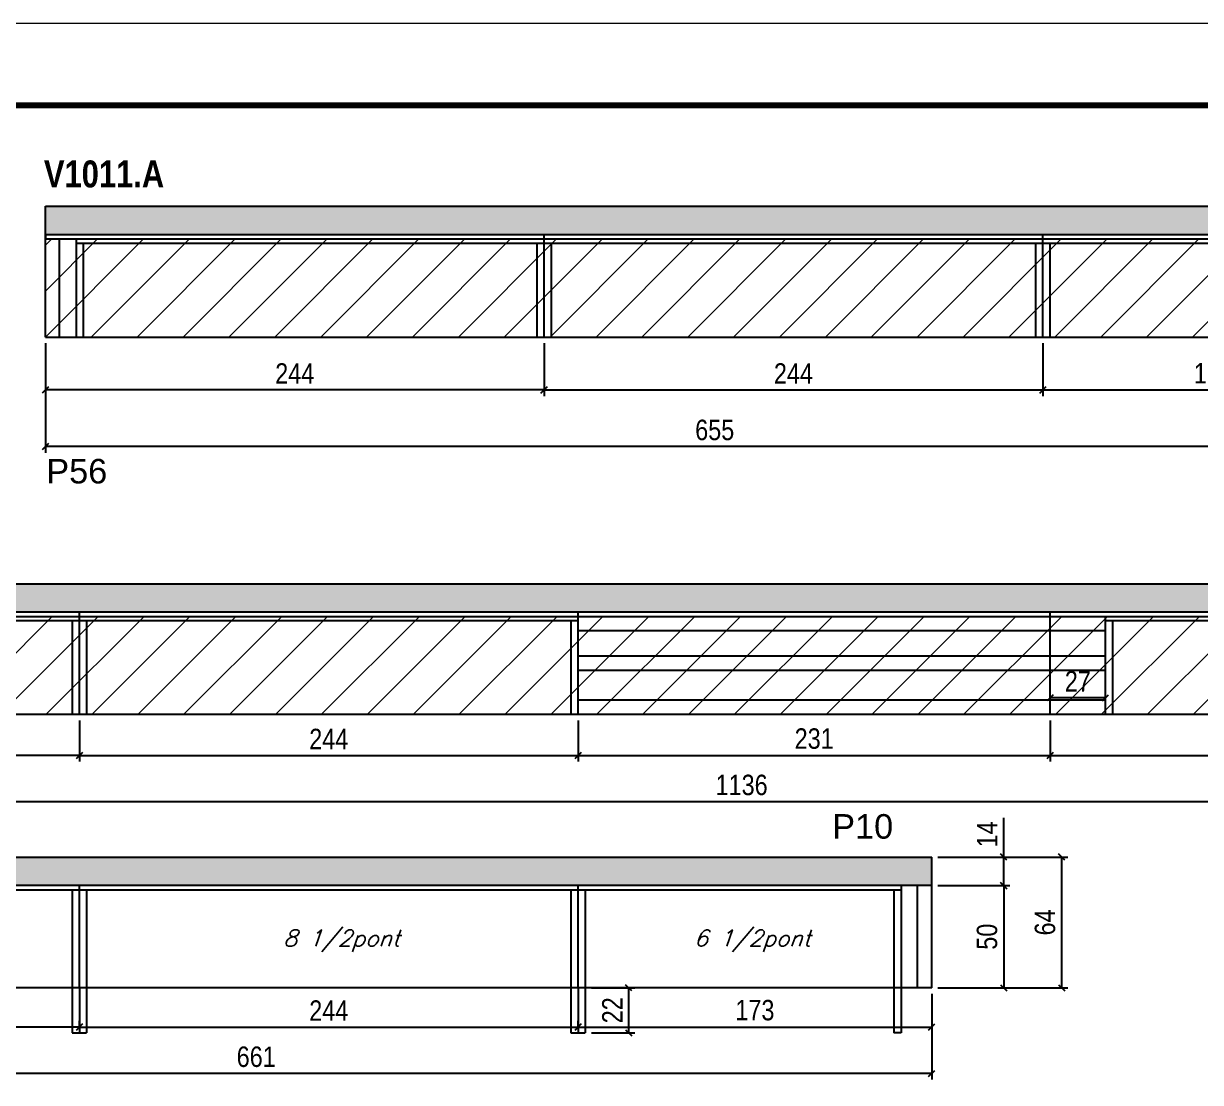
# Model space of a CAD drawing. Extents: x 3309 to 9563, y -2522 to 14608.
# Drawn here: x 3651 to 4227, y 10644 to 11162 of the extents above; entities that cross this region are included whole.
import ezdxf

# ---------------------------------------------------------------- set-up
doc = ezdxf.new("R2010")
doc.units = 0
doc.linetypes.add('DASHED', pattern=[0.75, 0.5, -0.25])
for name, color, linetype in [('5', 5, 'Continuous'), ('COTA', 241, 'Continuous'), ('NOMENCLATURA', 7, 'Continuous'), ('Painéis', 200, 'Continuous'), ('SARR_2.2x7', 40, 'Continuous'), ('SARR_3.5x7', 81, 'Continuous'), ('texto', 7, 'Continuous')]:
    doc.layers.add(name, color=color, linetype=linetype)
for name, color, linetype, lineweight in [('Folhas', 255, 'Continuous', 9), ('Hachura', 251, 'Continuous', 9), ('SARRAFO DE PRESSAO', 251, 'DASHED', 9)]:
    doc.layers.add(name, color=color, linetype=linetype, lineweight=lineweight)
doc.styles.add('COTA TECNICA', font='techl___.ttf', dxfattribs={"height": 10})
doc.styles.add('Romans', font='romans.shx')
doc.styles.get("Standard").update_dxf_attribs({"font": 'arial.ttf'})
doc.styles.add('TECNICA', font='techb___.ttf', dxfattribs={"height": 10})
doc.dimstyles.new('PAINEL', dxfattribs={"dimtxt": 10, "dimasz": 3, "dimexe": 3, "dimexo": 3, "dimgap": 3, "dimtad": 1, "dimdec": 1, "dimzin": 12, "dimdsep": 46, "dimtxsty": 'COTA TECNICA', "dimblk1": 'OBLIQUE', "dimblk2": 'OBLIQUE', "dimsah": 1, "dimcen": 0.9, "dimclrd": 4, "dimclre": 4, "dimclrt": 240, "dimadec": 1, "dimazin": 3, "dimtfac": 1, "dimtdec": 1, "dimtmove": 0, "dimatfit": 3, "dimfxl": 1, "dimtolj": 1, "dimtzin": 12, "dimarcsym": 0})

# ---------------------------------------------------------------- blocks, each defined once
blk = doc.blocks.new('9999999999')
at = {"layer": 'Folhas'}
blk.add_lwpolyline([(98138.98, 34190.21), (99623.98, 34190.21), (99623.98, 35240.21), (98138.98, 35240.21)], close=True, dxfattribs=at)
at = {"layer": 'Folhas', "color": 30, "const_width": 3}
blk.add_lwpolyline([(98213.98, 34230.21), (99583.98, 34230.21), (99583.98, 35200.21), (98213.98, 35200.21)], close=True, dxfattribs=at)
blk = doc.blocks.new('_Oblique')
at = {"color": 0, "linetype": 'ByBlock', "lineweight": -2}
blk.add_line((-0.5, -0.5), (0.5, 0.5), dxfattribs=at)
blk = doc.blocks.new('*D272')
at = {"layer": 'COTA', "color": 4, "linetype": 'ByBlock', "lineweight": -2, "transparency": 16777216}
for p, q in [((3662.01, 11005.75), (3662.01, 10979.83)), ((3906.01, 11005.75), (3906.01, 10979.83)), ((3906.01, 10982.83), (3662.01, 10982.83))]:
    blk.add_line(p, q, dxfattribs=at)
at = {"layer": 'Defpoints', "color": 0, "linetype": 'ByBlock', "transparency": 16777216}
for p in [(3662.01, 11008.75), (3906.01, 11008.75), (3662.01, 10982.83)]:
    blk.add_point(p, dxfattribs=at)
at = {"layer": 'COTA', "color": 4, "linetype": 'ByBlock', "lineweight": -2, "transparency": 16777216, "xscale": 3, "yscale": 3, "zscale": 3, "rotation": 180}
blk.add_blockref('_Oblique', (3662.01, 10982.83), dxfattribs=at)
at = {"layer": 'COTA', "color": 4, "linetype": 'ByBlock', "lineweight": -2, "transparency": 16777216, "xscale": 3, "yscale": 3, "zscale": 3}
blk.add_blockref('_Oblique', (3906.01, 10982.83), dxfattribs=at)
at = {"layer": 'COTA', "color": 240, "linetype": 'ByBlock', "transparency": 16777216, "insert": (3784.01, 10990.91), "char_height": 10, "attachment_point": 5, "style": 'COTA TECNICA'}
blk.add_mtext('\\A1;244', dxfattribs=at)
blk = doc.blocks.new('*D309')
at = {"layer": 'COTA', "color": 4, "linetype": 'ByBlock', "lineweight": -2, "transparency": 16777216}
for p, q in [((3662.01, 11005.75), (3662.01, 10952.12)), ((4317.01, 11005.75), (4317.01, 10952.12)), ((4317.01, 10955.12), (3662.01, 10955.12))]:
    blk.add_line(p, q, dxfattribs=at)
at = {"layer": 'Defpoints', "color": 0, "linetype": 'ByBlock', "transparency": 16777216}
for p in [(3662.01, 11008.75), (4317.01, 11008.75), (3662.01, 10955.12)]:
    blk.add_point(p, dxfattribs=at)
at = {"layer": 'COTA', "color": 4, "linetype": 'ByBlock', "lineweight": -2, "transparency": 16777216, "xscale": 3, "yscale": 3, "zscale": 3, "rotation": 180}
blk.add_blockref('_Oblique', (3662.01, 10955.12), dxfattribs=at)
at = {"layer": 'COTA', "color": 4, "linetype": 'ByBlock', "lineweight": -2, "transparency": 16777216, "xscale": 3, "yscale": 3, "zscale": 3}
blk.add_blockref('_Oblique', (4317.01, 10955.12), dxfattribs=at)
at = {"layer": 'COTA', "color": 240, "linetype": 'ByBlock', "transparency": 16777216, "insert": (3989.51, 10963.23), "char_height": 10, "attachment_point": 5, "style": 'COTA TECNICA'}
blk.add_mtext('\\A1;655', dxfattribs=at)
blk = doc.blocks.new('*D273')
at = {"layer": 'COTA', "color": 4, "lineweight": -2, "transparency": 16777216}
for p, q in [((3906.01, 11005.75), (3906.01, 10979.83)), ((4150.01, 11005.75), (4150.01, 10979.83)), ((3906.01, 10982.83), (4150.01, 10982.83))]:
    blk.add_line(p, q, dxfattribs=at)
at = {"layer": 'Defpoints', "color": 0, "transparency": 16777216}
for p in [(3906.01, 11008.75, 0), (4150.01, 11008.75, 0), (4150.01, 10982.83)]:
    blk.add_point(p, dxfattribs=at)
at = {"layer": 'COTA', "color": 4, "lineweight": -2, "transparency": 16777216, "xscale": 3, "yscale": 3, "zscale": 3, "rotation": 180}
blk.add_blockref('_Oblique', (3906.01, 10982.83), dxfattribs=at)
at = {"layer": 'COTA', "color": 4, "lineweight": -2, "transparency": 16777216, "xscale": 3, "yscale": 3, "zscale": 3}
blk.add_blockref('_Oblique', (4150.01, 10982.83), dxfattribs=at)
at = {"layer": 'COTA', "color": 240, "transparency": 16777216, "insert": (4028.01, 10990.91), "char_height": 10, "attachment_point": 5, "style": 'COTA TECNICA'}
blk.add_mtext('\\A1;244', dxfattribs=at)
blk = doc.blocks.new('*D310')
at = {"layer": 'COTA', "color": 4, "lineweight": -2, "transparency": 16777216}
for p, q in [((4150.01, 11005.75), (4150.01, 10979.83)), ((4317.01, 11005.75), (4317.01, 10979.83)), ((4150.01, 10982.83), (4317.01, 10982.83))]:
    blk.add_line(p, q, dxfattribs=at)
at = {"layer": 'Defpoints', "color": 0, "transparency": 16777216}
for p in [(4150.01, 11008.75, 0), (4317.01, 11008.75, 0), (4317.01, 10982.83)]:
    blk.add_point(p, dxfattribs=at)
at = {"layer": 'COTA', "color": 4, "lineweight": -2, "transparency": 16777216, "xscale": 3, "yscale": 3, "zscale": 3, "rotation": 180}
blk.add_blockref('_Oblique', (4150.01, 10982.83), dxfattribs=at)
at = {"layer": 'COTA', "color": 4, "lineweight": -2, "transparency": 16777216, "xscale": 3, "yscale": 3, "zscale": 3}
blk.add_blockref('_Oblique', (4317.01, 10982.83), dxfattribs=at)
at = {"layer": 'COTA', "color": 240, "transparency": 16777216, "insert": (4233.51, 10990.94), "char_height": 10, "attachment_point": 5, "style": 'COTA TECNICA'}
blk.add_mtext('\\A1;167', dxfattribs=at)
blk = doc.blocks.new('*D261')
at = {"layer": 'COTA', "color": 4, "linetype": 'ByBlock', "lineweight": -2, "transparency": 16777216}
for p, q in [((3434.67, 10821.05), (3434.67, 10801)), ((3678.67, 10821.05), (3678.67, 10801)), ((3678.67, 10804), (3434.67, 10804))]:
    blk.add_line(p, q, dxfattribs=at)
at = {"layer": 'Defpoints', "color": 0, "linetype": 'ByBlock', "transparency": 16777216}
for p in [(3434.67, 10824.05), (3678.67, 10824.05), (3434.67, 10804)]:
    blk.add_point(p, dxfattribs=at)
at = {"layer": 'COTA', "color": 4, "linetype": 'ByBlock', "lineweight": -2, "transparency": 16777216, "xscale": 3, "yscale": 3, "zscale": 3, "rotation": 180}
blk.add_blockref('_Oblique', (3434.67, 10804), dxfattribs=at)
at = {"layer": 'COTA', "color": 4, "linetype": 'ByBlock', "lineweight": -2, "transparency": 16777216, "xscale": 3, "yscale": 3, "zscale": 3}
blk.add_blockref('_Oblique', (3678.67, 10804), dxfattribs=at)
at = {"layer": 'COTA', "color": 240, "linetype": 'ByBlock', "transparency": 16777216, "insert": (3556.67, 10812.07), "char_height": 10, "attachment_point": 5, "style": 'COTA TECNICA'}
blk.add_mtext('\\A1;244', dxfattribs=at)
blk = doc.blocks.new('*D298')
at = {"layer": 'COTA', "color": 4, "linetype": 'ByBlock', "lineweight": -2, "transparency": 16777216}
for p, q in [((3434.67, 10821.05), (3434.67, 10778.31)), ((4570.67, 10821.05), (4570.67, 10778.31)), ((4570.67, 10781.31), (3434.67, 10781.31))]:
    blk.add_line(p, q, dxfattribs=at)
at = {"layer": 'Defpoints', "color": 0, "linetype": 'ByBlock', "transparency": 16777216}
for p in [(3434.67, 10824.05), (4570.67, 10824.05), (3434.67, 10781.31)]:
    blk.add_point(p, dxfattribs=at)
at = {"layer": 'COTA', "color": 4, "linetype": 'ByBlock', "lineweight": -2, "transparency": 16777216, "xscale": 3, "yscale": 3, "zscale": 3, "rotation": 180}
blk.add_blockref('_Oblique', (3434.67, 10781.31), dxfattribs=at)
at = {"layer": 'COTA', "color": 4, "linetype": 'ByBlock', "lineweight": -2, "transparency": 16777216, "xscale": 3, "yscale": 3, "zscale": 3}
blk.add_blockref('_Oblique', (4570.67, 10781.31), dxfattribs=at)
at = {"layer": 'COTA', "color": 240, "linetype": 'ByBlock', "transparency": 16777216, "insert": (4002.67, 10789.53), "char_height": 10, "attachment_point": 5, "style": 'COTA TECNICA'}
blk.add_mtext('\\A1;1136', dxfattribs=at)
blk = doc.blocks.new('*D300')
at = {"layer": 'COTA', "color": 4, "lineweight": -2, "transparency": 16777216}
for p, q in [((3678.67, 10821.05), (3678.67, 10801)), ((3922.67, 10821.05), (3922.67, 10801)), ((3678.67, 10804), (3922.67, 10804))]:
    blk.add_line(p, q, dxfattribs=at)
at = {"layer": 'Defpoints', "color": 0, "transparency": 16777216}
for p in [(3678.67, 10824.05, 0), (3922.67, 10824.05, 0), (3922.67, 10804)]:
    blk.add_point(p, dxfattribs=at)
at = {"layer": 'COTA', "color": 4, "lineweight": -2, "transparency": 16777216, "xscale": 3, "yscale": 3, "zscale": 3, "rotation": 180}
blk.add_blockref('_Oblique', (3678.67, 10804), dxfattribs=at)
at = {"layer": 'COTA', "color": 4, "lineweight": -2, "transparency": 16777216, "xscale": 3, "yscale": 3, "zscale": 3}
blk.add_blockref('_Oblique', (3922.67, 10804), dxfattribs=at)
at = {"layer": 'COTA', "color": 240, "transparency": 16777216, "insert": (3800.67, 10812.07), "char_height": 10, "attachment_point": 5, "style": 'COTA TECNICA'}
blk.add_mtext('\\A1;244', dxfattribs=at)
blk = doc.blocks.new('*D301')
at = {"layer": 'COTA', "color": 4, "lineweight": -2, "transparency": 16777216}
for p, q in [((4153.67, 10821.05), (4153.67, 10801)), ((4397.67, 10821.05), (4397.67, 10801)), ((4153.67, 10804), (4397.67, 10804))]:
    blk.add_line(p, q, dxfattribs=at)
at = {"layer": 'Defpoints', "color": 0, "transparency": 16777216}
for p in [(4153.67, 10824.05, 0), (4397.67, 10824.05, 0), (4397.67, 10804)]:
    blk.add_point(p, dxfattribs=at)
at = {"layer": 'COTA', "color": 4, "lineweight": -2, "transparency": 16777216, "xscale": 3, "yscale": 3, "zscale": 3, "rotation": 180}
blk.add_blockref('_Oblique', (4153.67, 10804), dxfattribs=at)
at = {"layer": 'COTA', "color": 4, "lineweight": -2, "transparency": 16777216, "xscale": 3, "yscale": 3, "zscale": 3}
blk.add_blockref('_Oblique', (4397.67, 10804), dxfattribs=at)
at = {"layer": 'COTA', "color": 240, "transparency": 16777216, "insert": (4275.67, 10812.07), "char_height": 10, "attachment_point": 5, "style": 'COTA TECNICA'}
blk.add_mtext('\\A1;244', dxfattribs=at)
blk = doc.blocks.new('*D262')
at = {"layer": 'COTA', "color": 4, "lineweight": -2, "transparency": 16777216}
for p, q in [((3922.67, 10821.05), (3922.67, 10801)), ((4153.67, 10821.05), (4153.67, 10801)), ((3922.67, 10804), (4153.67, 10804))]:
    blk.add_line(p, q, dxfattribs=at)
at = {"layer": 'Defpoints', "color": 0, "transparency": 16777216}
for p in [(3922.67, 10824.05, 0), (4153.67, 10824.05, 0), (4153.67, 10804)]:
    blk.add_point(p, dxfattribs=at)
at = {"layer": 'COTA', "color": 4, "lineweight": -2, "transparency": 16777216, "xscale": 3, "yscale": 3, "zscale": 3, "rotation": 180}
blk.add_blockref('_Oblique', (3922.67, 10804), dxfattribs=at)
at = {"layer": 'COTA', "color": 4, "lineweight": -2, "transparency": 16777216, "xscale": 3, "yscale": 3, "zscale": 3}
blk.add_blockref('_Oblique', (4153.67, 10804), dxfattribs=at)
at = {"layer": 'COTA', "color": 240, "transparency": 16777216, "insert": (4038.17, 10812.22), "char_height": 10, "attachment_point": 5, "style": 'COTA TECNICA'}
blk.add_mtext('\\A1;231', dxfattribs=at)
blk = doc.blocks.new('*D302')
at = {"layer": 'COTA', "color": 4, "lineweight": -2, "transparency": 16777216}
for p, q in [((4153.67, 10834.05), (4153.67, 10835.22)), ((4180.67, 10832.22), (4153.67, 10832.22)), ((4180.67, 10834.05), (4180.67, 10835.22))]:
    blk.add_line(p, q, dxfattribs=at)
at = {"layer": 'Defpoints', "color": 0, "transparency": 16777216}
for p in [(4153.67, 10832.22), (4153.67, 10831.05, 0), (4180.67, 10831.05, 0)]:
    blk.add_point(p, dxfattribs=at)
at = {"layer": 'COTA', "color": 4, "lineweight": -2, "transparency": 16777216, "xscale": 3, "yscale": 3, "zscale": 3, "rotation": 180}
blk.add_blockref('_Oblique', (4153.67, 10832.22), dxfattribs=at)
at = {"layer": 'COTA', "color": 4, "lineweight": -2, "transparency": 16777216, "xscale": 3, "yscale": 3, "zscale": 3}
blk.add_blockref('_Oblique', (4180.67, 10832.22), dxfattribs=at)
at = {"layer": 'COTA', "color": 240, "transparency": 16777216, "insert": (4167.17, 10840.3), "char_height": 10, "attachment_point": 5, "style": 'COTA TECNICA'}
blk.add_mtext('\\A1;27', dxfattribs=at)
blk = doc.blocks.new('*D263')
at = {"layer": 'COTA', "color": 4, "linetype": 'ByBlock', "lineweight": -2, "transparency": 16777216}
for p, q in [((3434.67, 10687.33), (3434.67, 10668.12)), ((3678.67, 10671.12), (3434.67, 10671.12)), ((3678.67, 10671.33), (3678.67, 10674.12))]:
    blk.add_line(p, q, dxfattribs=at)
at = {"layer": 'Defpoints', "color": 0, "linetype": 'ByBlock', "transparency": 16777216}
for p in [(3434.67, 10690.33), (3434.67, 10671.12), (3678.67, 10668.33)]:
    blk.add_point(p, dxfattribs=at)
at = {"layer": 'COTA', "color": 4, "linetype": 'ByBlock', "lineweight": -2, "transparency": 16777216, "xscale": 3, "yscale": 3, "zscale": 3, "rotation": 180}
blk.add_blockref('_Oblique', (3434.67, 10671.12), dxfattribs=at)
at = {"layer": 'COTA', "color": 4, "linetype": 'ByBlock', "lineweight": -2, "transparency": 16777216, "xscale": 3, "yscale": 3, "zscale": 3}
blk.add_blockref('_Oblique', (3678.67, 10671.12), dxfattribs=at)
at = {"layer": 'COTA', "color": 240, "linetype": 'ByBlock', "transparency": 16777216, "insert": (3556.67, 10679.19), "char_height": 10, "attachment_point": 5, "style": 'COTA TECNICA'}
blk.add_mtext('\\A1;244', dxfattribs=at)
blk = doc.blocks.new('*D303')
at = {"layer": 'COTA', "color": 4, "linetype": 'ByBlock', "lineweight": -2, "transparency": 16777216}
for p, q in [((3434.67, 10687.33), (3434.67, 10645.43)), ((4095.67, 10687.33), (4095.67, 10645.43)), ((4095.67, 10648.43), (3434.67, 10648.43))]:
    blk.add_line(p, q, dxfattribs=at)
at = {"layer": 'Defpoints', "color": 0, "linetype": 'ByBlock', "transparency": 16777216}
for p in [(3434.67, 10690.33), (4095.67, 10690.33), (3434.67, 10648.43)]:
    blk.add_point(p, dxfattribs=at)
at = {"layer": 'COTA', "color": 4, "linetype": 'ByBlock', "lineweight": -2, "transparency": 16777216, "xscale": 3, "yscale": 3, "zscale": 3, "rotation": 180}
blk.add_blockref('_Oblique', (3434.67, 10648.43), dxfattribs=at)
at = {"layer": 'COTA', "color": 4, "linetype": 'ByBlock', "lineweight": -2, "transparency": 16777216, "xscale": 3, "yscale": 3, "zscale": 3}
blk.add_blockref('_Oblique', (4095.67, 10648.43), dxfattribs=at)
at = {"layer": 'COTA', "color": 240, "linetype": 'ByBlock', "transparency": 16777216, "insert": (3765.17, 10656.53), "char_height": 10, "attachment_point": 5, "style": 'COTA TECNICA'}
blk.add_mtext('\\A1;661', dxfattribs=at)
blk = doc.blocks.new('*D264')
at = {"layer": 'COTA', "color": 4, "lineweight": -2, "transparency": 16777216}
for p, q in [((3678.67, 10671.33), (3678.67, 10674.12)), ((3678.67, 10671.12), (3922.67, 10671.12)), ((3922.67, 10671.33), (3922.67, 10674.12))]:
    blk.add_line(p, q, dxfattribs=at)
at = {"layer": 'Defpoints', "color": 0, "transparency": 16777216}
for p in [(3922.67, 10671.12), (3678.67, 10668.33, 0), (3922.67, 10668.33, 0)]:
    blk.add_point(p, dxfattribs=at)
at = {"layer": 'COTA', "color": 4, "lineweight": -2, "transparency": 16777216, "xscale": 3, "yscale": 3, "zscale": 3, "rotation": 180}
blk.add_blockref('_Oblique', (3678.67, 10671.12), dxfattribs=at)
at = {"layer": 'COTA', "color": 4, "lineweight": -2, "transparency": 16777216, "xscale": 3, "yscale": 3, "zscale": 3}
blk.add_blockref('_Oblique', (3922.67, 10671.12), dxfattribs=at)
at = {"layer": 'COTA', "color": 240, "transparency": 16777216, "insert": (3800.67, 10679.19), "char_height": 10, "attachment_point": 5, "style": 'COTA TECNICA'}
blk.add_mtext('\\A1;244', dxfattribs=at)
blk = doc.blocks.new('*D265')
at = {"layer": 'COTA', "color": 4, "lineweight": -2, "transparency": 16777216}
for p, q in [((4098.67, 10754.33), (4162.25, 10754.33)), ((4159.25, 10754.33), (4159.25, 10690.33)), ((4098.67, 10690.33), (4162.25, 10690.33))]:
    blk.add_line(p, q, dxfattribs=at)
at = {"layer": 'Defpoints', "color": 0, "transparency": 16777216}
for p in [(4095.67, 10754.33, 0), (4095.67, 10690.33, 0), (4159.25, 10690.33)]:
    blk.add_point(p, dxfattribs=at)
at = {"layer": 'COTA', "color": 4, "lineweight": -2, "transparency": 16777216, "xscale": 3, "yscale": 3, "zscale": 3}
for p, rotation in [((4159.25, 10754.33), 90), ((4159.25, 10690.33), 270)]:
    blk.add_blockref('_Oblique', p, dxfattribs=dict(at, rotation=rotation))
at = {"layer": 'COTA', "color": 240, "transparency": 16777216, "insert": (4151.15, 10722.33), "char_height": 10, "attachment_point": 5, "rotation": 90, "style": 'COTA TECNICA'}
blk.add_mtext('\\A1;64', dxfattribs=at)
blk = doc.blocks.new('*D304')
at = {"layer": 'COTA', "color": 4, "lineweight": -2, "transparency": 16777216}
for p, q in [((4095.67, 10687.33), (4095.67, 10668.12)), ((3922.67, 10671.33), (3922.67, 10674.12)), ((3922.67, 10671.12), (4095.67, 10671.12))]:
    blk.add_line(p, q, dxfattribs=at)
at = {"layer": 'Defpoints', "color": 0, "transparency": 16777216}
for p in [(4095.67, 10690.33, 0), (4095.67, 10671.12), (3922.67, 10668.33, 0)]:
    blk.add_point(p, dxfattribs=at)
at = {"layer": 'COTA', "color": 4, "lineweight": -2, "transparency": 16777216, "xscale": 3, "yscale": 3, "zscale": 3, "rotation": 180}
blk.add_blockref('_Oblique', (3922.67, 10671.12), dxfattribs=at)
at = {"layer": 'COTA', "color": 4, "lineweight": -2, "transparency": 16777216, "xscale": 3, "yscale": 3, "zscale": 3}
blk.add_blockref('_Oblique', (4095.67, 10671.12), dxfattribs=at)
at = {"layer": 'COTA', "color": 240, "transparency": 16777216, "insert": (4009.17, 10679.34), "char_height": 10, "attachment_point": 5, "style": 'COTA TECNICA'}
blk.add_mtext('\\A1;173', dxfattribs=at)
blk = doc.blocks.new('*D305')
at = {"layer": 'COTA', "color": 4, "lineweight": -2, "transparency": 16777216}
for p, q in [((4098.67, 10740.33), (4133.89, 10740.33)), ((4130.89, 10740.33), (4130.89, 10690.33)), ((4098.67, 10690.33), (4133.89, 10690.33))]:
    blk.add_line(p, q, dxfattribs=at)
at = {"layer": 'Defpoints', "color": 0, "transparency": 16777216}
for p in [(4095.67, 10740.33, 0), (4095.67, 10690.33, 0), (4130.89, 10690.33)]:
    blk.add_point(p, dxfattribs=at)
at = {"layer": 'COTA', "color": 4, "lineweight": -2, "transparency": 16777216, "xscale": 3, "yscale": 3, "zscale": 3}
for p, rotation in [((4130.89, 10740.33), 90), ((4130.89, 10690.33), 270)]:
    blk.add_blockref('_Oblique', p, dxfattribs=dict(at, rotation=rotation))
at = {"layer": 'COTA', "color": 240, "transparency": 16777216, "insert": (4122.78, 10715.33), "char_height": 10, "attachment_point": 5, "rotation": 90, "style": 'COTA TECNICA'}
blk.add_mtext('\\A1;50', dxfattribs=at)
blk = doc.blocks.new('*D306')
at = {"layer": 'COTA', "color": 4, "lineweight": -2, "transparency": 16777216}
for p, q in [((4130.89, 10754.33), (4130.89, 10773.45)), ((4098.67, 10754.33), (4133.89, 10754.33)), ((4130.89, 10740.33), (4130.89, 10754.33)), ((4098.67, 10740.33), (4133.89, 10740.33))]:
    blk.add_line(p, q, dxfattribs=at)
at = {"layer": 'Defpoints', "color": 0, "transparency": 16777216}
for p in [(4095.67, 10754.33, 0), (4130.89, 10754.33), (4095.67, 10740.33, 0)]:
    blk.add_point(p, dxfattribs=at)
at = {"layer": 'COTA', "color": 4, "lineweight": -2, "transparency": 16777216, "xscale": 3, "yscale": 3, "zscale": 3}
for p, rotation in [((4130.89, 10754.33), 90), ((4130.89, 10740.33), 270)]:
    blk.add_blockref('_Oblique', p, dxfattribs=dict(at, rotation=rotation))
at = {"layer": 'COTA', "color": 240, "transparency": 16777216, "insert": (4122.81, 10765.39), "char_height": 10, "attachment_point": 5, "rotation": 90, "style": 'COTA TECNICA'}
blk.add_mtext('\\A1;14', dxfattribs=at)
blk = doc.blocks.new('*D1402')
at = {"layer": 'COTA', "color": 4, "lineweight": -2, "transparency": 16777216}
for p, q in [((3929.17, 10690.33), (3950.42, 10690.33)), ((3947.42, 10668.33), (3947.42, 10690.33)), ((3929.17, 10668.33), (3950.42, 10668.33))]:
    blk.add_line(p, q, dxfattribs=at)
at = {"layer": 'Defpoints', "color": 0, "transparency": 16777216}
for p in [(3926.17, 10690.33, 0), (3947.42, 10690.33), (3926.17, 10668.33, 0)]:
    blk.add_point(p, dxfattribs=at)
at = {"layer": 'COTA', "color": 4, "lineweight": -2, "transparency": 16777216, "xscale": 3, "yscale": 3, "zscale": 3}
for p, rotation in [((3947.42, 10690.33), 90), ((3947.42, 10668.33), 270)]:
    blk.add_blockref('_Oblique', p, dxfattribs=dict(at, rotation=rotation))
at = {"layer": 'COTA', "color": 240, "transparency": 16777216, "insert": (3939.42, 10679.33), "char_height": 10, "attachment_point": 5, "rotation": 90, "style": 'COTA TECNICA'}
blk.add_mtext('\\A1;22', dxfattribs=at)

msp = doc.modelspace()

# ---------------------------------------------------------------- hatches: boundary and pattern name
at = {"layer": 'COTA'}
h = msp.add_hatch(dxfattribs=at)
h.set_pattern_fill('AR-CONC', color=256, scale=0.03)
h.set_pattern_definition([(50, (-3264.728, -2203.2577), (5.4655401, -0.4781726), [0.5715, -6.2865]), (355, (-3264.728, -2203.2577), (-1.0573026, 5.7317054), [0.4572, -5.0292175]), (100.451445, (-3264.2727, -2203.2975), (4.4082374, 5.2535326), [0.4857003, -5.3427073]), (46.1842, (-3264.728, -2201.734), (8.1323712, -1.2612698), [0.85725, -9.42975]), (96.63556, (-3264.0505, -2201.839), (7.122124, 7.4227837), [0.7285507, -8.0140682]), (351.18415, (-3264.728, -2201.734), (7.122124, 7.4227837), [0.685799, -7.543792]), (21, (-3263.966, -2202.1147), (4.5484317, -3.067956), [0.5715, -6.2865]), (326, (-3263.966, -2202.1147), (1.8540609, 5.525639), [0.4572, -5.0292]), (71.451445, (-3263.587, -2202.3703), (6.4024926, 2.457683), [0.4857003, -5.3426981]), (37.5, (-3264.7281, -2203.2577), (0.0926581, 2.53665117), [0, -4.96824, 0, -5.1054, 0, -5.04825]), (7.5, (-3264.7281, -2203.2577), (2.00458988, 3.00541724), [0, -2.91084, 0, -4.85394, 0, -1.92405]), (327.5, (-3266.4274, -2203.2577), (4.06771786, -0.17186232), [0, -1.905, 0, -5.9436, 0, -7.8867]), (317.5, (-3267.1894, -2203.2577), (4.44387544, 0.7627947), [0, -2.4765, 0, -3.94716, 0, -5.6007])])
h.paths.add_polyline_path([(4317.01, 11058.75), (4317.01, 11072.75), (3662.01, 11072.75), (3662.01, 11058.75)])
h = msp.add_hatch(dxfattribs=at)
h.set_pattern_fill('AR-CONC', color=256, scale=0.03)
h.set_pattern_definition([(50, (-3492.0737, -2387.9522), (5.4655401, -0.4781726), [0.5715, -6.2865]), (355, (-3492.0737, -2387.952), (-1.0573026, 5.7317054), [0.4572, -5.0292175]), (100.451445, (-3491.618, -2387.992), (4.4082374, 5.2535326), [0.4857003, -5.3427073]), (46.1842, (-3492.0737, -2386.428), (8.1323712, -1.2612698), [0.85725, -9.42975]), (96.63556, (-3491.396, -2386.533), (7.122124, 7.4227837), [0.7285507, -8.0140682]), (351.18415, (-3492.074, -2386.428), (7.122124, 7.4227837), [0.685799, -7.543792]), (21, (-3491.3117, -2386.8092), (4.5484317, -3.067956), [0.5715, -6.2865]), (326, (-3491.3117, -2386.809), (1.8540609, 5.525639), [0.4572, -5.0292]), (71.451445, (-3490.9326, -2387.065), (6.4024926, 2.457683), [0.4857003, -5.3426981]), (37.5, (-3492.0737, -2387.9522), (0.0926581, 2.53665117), [0, -4.96824, 0, -5.1054, 0, -5.04825]), (7.5, (-3492.0737, -2387.9522), (2.00458988, 3.00541724), [0, -2.91084, 0, -4.85394, 0, -1.92405]), (327.5, (-3493.773, -2387.9522), (4.06771786, -0.17186232), [0, -1.905, 0, -5.9436, 0, -7.8867]), (317.5, (-3494.535, -2387.9522), (4.44387544, 0.7627947), [0, -2.4765, 0, -3.94716, 0, -5.6007])])
h.paths.add_polyline_path([(3434.67, 10888.05), (3434.67, 10874.05), (4570.67, 10874.05), (4570.67, 10888.05)])
h = msp.add_hatch(dxfattribs=at)
h.set_pattern_fill('AR-CONC', color=256, scale=0.03)
h.set_pattern_definition([(50, (-3492.0737, -2527.6724), (5.4655401, -0.4781726), [0.5715, -6.2865]), (355, (-3492.0737, -2527.6724), (-1.0573026, 5.7317054), [0.4572, -5.0292175]), (100.451445, (-3491.618, -2527.712), (4.4082374, 5.2535326), [0.4857003, -5.3427073]), (46.1842, (-3492.0737, -2526.1484), (8.1323712, -1.2612698), [0.85725, -9.42975]), (96.63556, (-3491.396, -2526.2535), (7.122124, 7.4227837), [0.7285507, -8.0140682]), (351.18415, (-3492.074, -2526.148), (7.122124, 7.4227837), [0.685799, -7.543792]), (21, (-3491.3117, -2526.5294), (4.5484317, -3.067956), [0.5715, -6.2865]), (326, (-3491.3117, -2526.5294), (1.8540609, 5.525639), [0.4572, -5.0292]), (71.451445, (-3490.9326, -2526.785), (6.4024926, 2.457683), [0.4857003, -5.3426981]), (37.5, (-3492.0737, -2527.6724), (0.0926581, 2.53665117), [0, -4.96824, 0, -5.1054, 0, -5.04825]), (7.5, (-3492.0737, -2527.6724), (2.00458988, 3.00541724), [0, -2.91084, 0, -4.85394, 0, -1.92405]), (327.5, (-3493.773, -2527.6724), (4.06771786, -0.17186232), [0, -1.905, 0, -5.9436, 0, -7.8867]), (317.5, (-3494.535, -2527.6724), (4.44387544, 0.7627947), [0, -2.4765, 0, -3.94716, 0, -5.6007])])
h.paths.add_polyline_path([(4095.67, 10740.33), (4095.67, 10754.33), (3434.67, 10754.33), (3434.67, 10740.33)])
at = {"layer": 'Hachura'}
h = msp.add_hatch(dxfattribs=at)
h.set_pattern_fill('ANSI31', color=256, scale=5)
h.set_pattern_definition([(45, (-4768.5, -1148.575), (-11.22532, 11.22532), [])])
h.paths.add_polyline_path([(3906.01, 11056.75), (3662.01, 11056.75), (3662.01, 11008.75), (3906.01, 11008.75)])
h.paths.add_polyline_path([(4150.01, 11056.75), (3906.01, 11056.75), (3906.01, 11008.75), (4150.01, 11008.75)])
h.paths.add_polyline_path([(4317.01, 11056.75), (4150.01, 11056.75), (4150.01, 11008.75), (4317.01, 11008.75)])
h = msp.add_hatch(dxfattribs=at)
h.set_pattern_fill('ANSI31', color=256, scale=5)
h.paths.add_polyline_path([(3678.67, 10824.05), (3678.67, 10872.05), (3434.67, 10872.05), (3434.67, 10824.05)])
h.paths.add_polyline_path([(3678.67, 10872.05), (3678.67, 10824.05), (3922.67, 10824.05), (3922.67, 10872.05)])
h.paths.add_polyline_path([(3922.67, 10872.05), (3922.67, 10824.05), (4153.67, 10824.05), (4153.67, 10872.05)])
h.paths.add_polyline_path([(4397.67, 10824.05), (4397.67, 10872.05), (4153.67, 10872.05), (4153.67, 10824.05)])
h.paths.add_polyline_path([(4397.67, 10872.05), (4397.67, 10824.05), (4570.67, 10824.05), (4570.67, 10872.05)])

# ---------------------------------------------------------------- linework, layer by layer
at = {"layer": 'COTA'}
for p, q in [((3662.01, 11058.75, 0), (3662.01, 11072.75, 0)), ((3662.01, 11072.75, 0), (4317.01, 11072.75, 0)), ((3434.67, 10888.05, 0), (4570.67, 10888.05, 0)), ((3434.67, 10754.33, 0), (4095.67, 10754.33, 0)), ((4095.67, 10740.33, 0), (4095.67, 10754.33, 0)), ((3678.67, 10690.33, 0), (3678.67, 10668.33, 0)), ((3922.67, 10690.33, 0), (3922.67, 10668.33, 0)), ((3675.17, 10668.33, 0), (3682.17, 10668.33, 0)), ((3919.17, 10668.33, 0), (3926.17, 10668.33, 0)), ((4080.67, 10668.33, 0), (4077.17, 10668.33, 0))]:
    msp.add_line(p, q, dxfattribs=at)
at = {"layer": 'Painéis', "linetype": 'ByBlock'}
for p, q in [((4317.01, 11058.75, 0), (3662.01, 11058.75, 0)), ((3662.01, 11008.75, 0), (3662.01, 11058.75, 0)), ((3906.01, 11008.75, 0), (3906.01, 11058.75, 0)), ((4150.01, 11008.75, 0), (4150.01, 11058.75, 0)), ((3662.01, 11008.75, 0), (4317.01, 11008.75, 0)), ((4570.67, 10874.05, 0), (3434.67, 10874.05, 0)), ((3678.67, 10824.05, 0), (3678.67, 10874.05, 0)), ((3922.67, 10824.05, 0), (3922.67, 10874.05, 0)), ((4153.67, 10824.05, 0), (4153.67, 10874.05, 0)), ((4570.67, 10824.05, 0), (3434.67, 10824.05, 0)), ((4095.67, 10740.33, 0), (3434.67, 10740.33, 0)), ((3678.67, 10690.33, 0), (3678.67, 10740.33, 0)), ((3922.67, 10690.33, 0), (3922.67, 10740.33, 0)), ((4095.67, 10690.33, 0), (4095.67, 10740.33, 0)), ((4095.67, 10690.33, 0), (3434.67, 10690.33, 0))]:
    msp.add_line(p, q, dxfattribs=at)
at = {"layer": 'Painéis', "linetype": 'ByBlock', "elevation": 0}
for points in [[(3662.01, 11056.75), (4317.01, 11056.75), (4317.01, 11058.75), (3662.01, 11058.75)], [(3434.67, 10872.05), (4570.67, 10872.05), (4570.67, 10874.05), (3434.67, 10874.05)]]:
    msp.add_lwpolyline(points, close=True, dxfattribs=at)
at = {"layer": 'SARR_2.2x7', "linetype": 'Continuous'}
for p, q in [((3669.01, 11008.75, 0), (3669.01, 11056.75, 0)), ((3906.01, 11054.55, 0), (3677.01, 11054.55, 0)), ((4150.01, 11054.55, 0), (3906.01, 11054.55, 0)), ((4302.01, 11054.55, 0), (4150.01, 11054.55, 0)), ((3678.67, 10869.85, 0), (3449.67, 10869.85, 0)), ((3922.67, 10869.85, 0), (3678.67, 10869.85, 0)), ((4397.67, 10869.85, 0), (4180.67, 10869.85, 0)), ((4153.67, 10865.05, 0), (3922.67, 10865.05, 0)), ((4180.67, 10865.05, 0), (4153.67, 10865.05, 0)), ((4153.67, 10852.64, 0), (3922.67, 10852.64, 0)), ((4180.67, 10852.64, 0), (4153.67, 10852.64, 0)), ((4153.67, 10845.64, 0), (3922.67, 10845.64, 0)), ((4180.67, 10845.64, 0), (4153.67, 10845.64, 0)), ((4153.67, 10831.05, 0), (3922.67, 10831.05, 0)), ((4180.67, 10831.05, 0), (4153.67, 10831.05, 0)), ((4088.67, 10690.33, 0), (4088.67, 10740.33, 0)), ((3678.67, 10738.13, 0), (3449.67, 10738.13, 0)), ((3922.67, 10738.13, 0), (3678.67, 10738.13, 0)), ((4080.67, 10738.13, 0), (3922.67, 10738.13, 0))]:
    msp.add_line(p, q, dxfattribs=at)
at = {"layer": 'SARR_3.5x7'}
for p, q in [((3677.01, 11056.75, 0), (3677.01, 11008.75, 0)), ((3680.51, 11054.55, 0), (3680.51, 11008.75, 0)), ((3902.51, 11054.55, 0), (3902.51, 11008.75, 0)), ((3909.51, 11054.55, 0), (3909.51, 11008.75, 0)), ((4146.51, 11054.55, 0), (4146.51, 11008.75, 0)), ((4153.51, 11054.55, 0), (4153.51, 11008.75, 0)), ((4180.67, 10824.05, 0), (4180.67, 10872.05, 0)), ((3675.17, 10869.85, 0), (3675.17, 10824.05, 0)), ((3682.17, 10869.85, 0), (3682.17, 10824.05, 0)), ((3919.17, 10869.85, 0), (3919.17, 10824.05, 0)), ((4184.17, 10869.85, 0), (4184.17, 10824.05, 0)), ((4080.67, 10740.33, 0), (4080.67, 10668.33, 0)), ((3675.17, 10738.13, 0), (3675.17, 10668.33, 0)), ((3682.17, 10738.13, 0), (3682.17, 10668.33, 0)), ((3919.17, 10738.13, 0), (3919.17, 10668.33, 0)), ((3926.17, 10738.13, 0), (3926.17, 10668.33, 0)), ((4077.17, 10738.13, 0), (4077.17, 10668.33, 0))]:
    msp.add_line(p, q, dxfattribs=at)

# ---------------------------------------------------------------- block references
at = {"layer": 'SARRAFO DE PRESSAO', "color": 6, "linetype": 'ByBlock'}
msp.add_blockref('9999999999', (-94829.61, -24078.07), dxfattribs=at)

# ---------------------------------------------------------------- texts
at = {"layer": '5', "linetype": 'Continuous'}
for s, p in [('P56', (3662.46, 10937.11, 0)), ('P10', (4046.99, 10763.3, 0))]:
    msp.add_text(s, height=12, rotation=0.00004, dxfattribs=at).set_placement(p)
at = {"layer": 'NOMENCLATURA', "style": 'TECNICA'}
msp.add_text('V1011.A', height=13.2, dxfattribs=at).set_placement((3661.3, 11081.94, 0))
at = {"layer": 'texto', "color": 2, "char_height": 8, "attachment_point": 5, "style": 'Romans'}
for s, insert in [('{\\Q19;\\C256;8 1/2pont}', (3806.92, 10713.33, 0)), ('{\\Q19;\\C256;6 1/2pont}', (4007.92, 10713.33, 0))]:
    msp.add_mtext(s, dxfattribs=dict(at, insert=insert))

# ---------------------------------------------------------------- dimensions: what is measured, and where the dimension line sits
at = {"layer": 'COTA', "linetype": 'ByBlock'}
for base, p1, p2, picture, middle in [((3662.01, 10982.83, 0), (3906.01, 11008.75, 0), (3662.01, 11008.75, 0), '*D272', (3784.01, 10990.91, 0)), ((3434.67, 10804, 0), (3678.67, 10824.05, 0), (3434.67, 10824.05, 0), '*D261', (3556.67, 10812.07, 0)), ((3434.67, 10671.12, 0), (3678.67, 10668.33, 0), (3434.67, 10690.33, 0), '*D263', (3556.67, 10679.19, 0))]:
    dim = msp.add_linear_dim(base=base, p1=p1, p2=p2, angle=180, dimstyle='PAINEL', override={"dimtmove": 1}, dxfattribs=at)
    dim.commit()
    dim.dimension.update_dxf_attribs({"geometry": picture, "text_midpoint": middle})
for base, p1, p2, picture, middle in [((3662.01, 10955.12, 0), (4317.01, 11008.75, 0), (3662.01, 11008.75, 0), '*D309', (3989.51, 10963.23, 0)), ((3434.67, 10781.31, 0), (4570.67, 10824.05, 0), (3434.67, 10824.05, 0), '*D298', (4002.67, 10789.53, 0)), ((3434.67, 10648.43, 0), (4095.67, 10690.33, 0), (3434.67, 10690.33, 0), '*D303', (3765.17, 10656.53, 0))]:
    dim = msp.add_linear_dim(base=base, p1=p1, p2=p2, angle=180, dimstyle='PAINEL', dxfattribs=at)
    dim.commit()
    dim.dimension.update_dxf_attribs({"geometry": picture, "text_midpoint": middle})
at = {"layer": 'COTA'}
for base, p1, p2, picture, middle in [((4150.01, 10982.83), (3906.01, 11008.75, 0), (4150.01, 11008.75, 0), '*D273', (4028.01, 10990.91)), ((4317.01, 10982.83), (4150.01, 11008.75, 0), (4317.01, 11008.75, 0), '*D310', (4233.51, 10990.94)), ((4153.67, 10832.22), (4180.67, 10831.05, 0), (4153.67, 10831.05, 0), '*D302', (4167.17, 10840.3)), ((3922.67, 10804), (3678.67, 10824.05, 0), (3922.67, 10824.05, 0), '*D300', (3800.67, 10812.07)), ((4153.67, 10804), (3922.67, 10824.05, 0), (4153.67, 10824.05, 0), '*D262', (4038.17, 10812.22)), ((4095.67, 10671.12), (3922.67, 10668.33, 0), (4095.67, 10690.33, 0), '*D304', (4009.17, 10679.34)), ((3922.67, 10671.12), (3678.67, 10668.33, 0), (3922.67, 10668.33, 0), '*D264', (3800.67, 10679.19))]:
    dim = msp.add_linear_dim(base=base, p1=p1, p2=p2, dimstyle='PAINEL', dxfattribs=at)
    dim.commit()
    dim.dimension.update_dxf_attribs({"geometry": picture, "text_midpoint": middle})
dim = msp.add_linear_dim(base=(4397.67, 10804), p1=(4153.67, 10824.05, 0), p2=(4397.67, 10824.05, 0), dimstyle='PAINEL', override={"dimtmove": 1}, dxfattribs=at)
dim.commit()
dim.dimension.update_dxf_attribs({"geometry": '*D301', "text_midpoint": (4275.67, 10812.07)})
for base, p1, p2, picture, middle in [((4130.89, 10754.33), (4095.67, 10740.33, 0), (4095.67, 10754.33, 0), '*D306', (4122.81, 10765.39)), ((4159.25, 10690.33), (4095.67, 10754.33, 0), (4095.67, 10690.33, 0), '*D265', (4151.15, 10722.33)), ((4130.89, 10690.33), (4095.67, 10740.33, 0), (4095.67, 10690.33, 0), '*D305', (4122.78, 10715.33)), ((3947.42, 10690.33), (3926.17, 10668.33, 0), (3926.17, 10690.33, 0), '*D1402', (3939.42, 10679.33))]:
    dim = msp.add_linear_dim(base=base, p1=p1, p2=p2, angle=90, dimstyle='PAINEL', dxfattribs=at)
    dim.commit()
    dim.dimension.update_dxf_attribs({"geometry": picture, "text_midpoint": middle})

doc.saveas('drawing.dxf')
